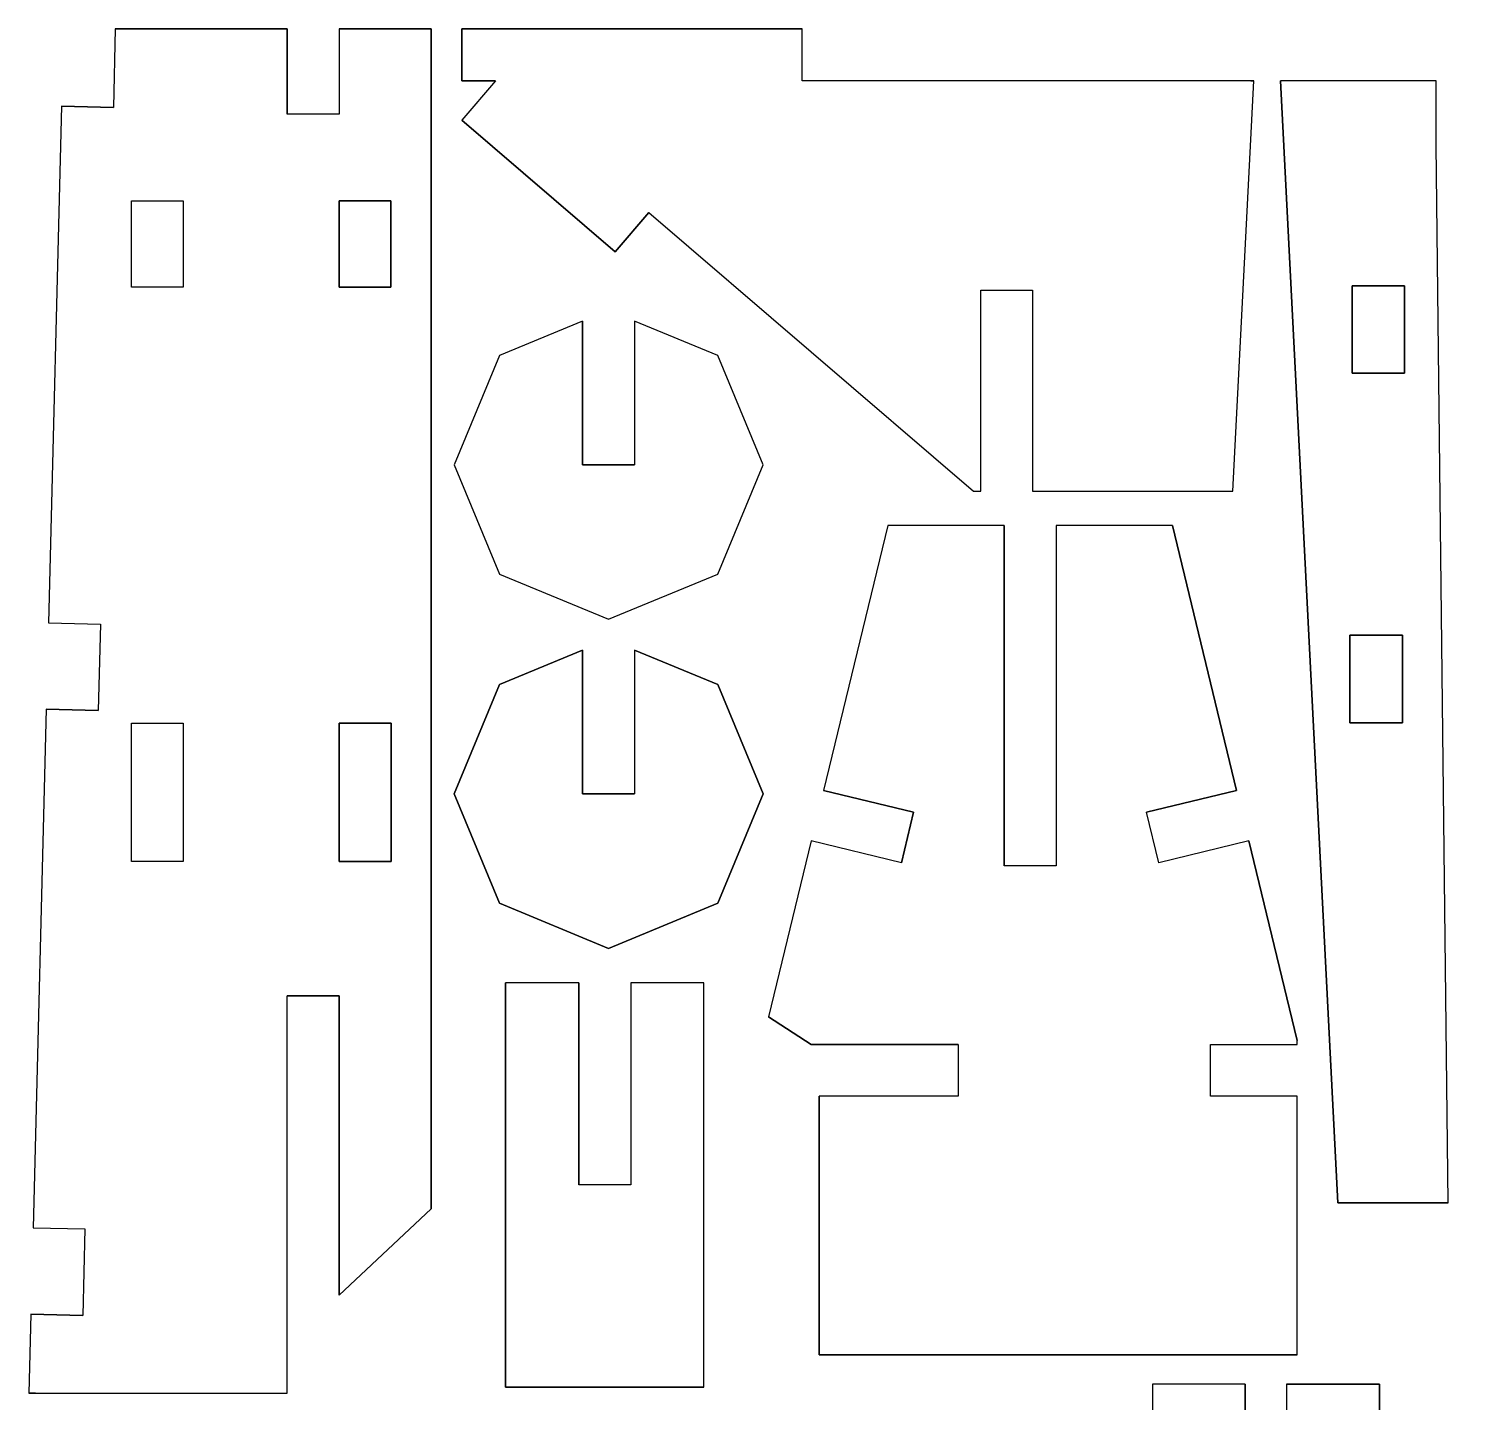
# Model space of a CAD drawing. Extents: x -17.1 to 17.1, y -14.2 to 14.2.
# Drawn here: x -16.84 to -8.5, y 6.28 to 14.21 of the extents above; entities that cross this region are included whole.
import ezdxf

# ---------------------------------------------------------------- set-up
doc = ezdxf.new("R2010")
doc.units = 0
doc.header["$MEASUREMENT"] = 0
doc.layers.add('CAMADA_1', color=7, linetype='CONTINUOUS')

msp = doc.modelspace()

# ---------------------------------------------------------------- linework, layer by layer
at = {"layer": 'CAMADA_1', "color": 250}
for points, knots in [([(-15.04812, 13.71681), (-15.04812, 13.71681), (-15.04812, 14.20974), (-15.04812, 14.20974), (-15.04812, 14.20974), (-15.04812, 14.20974), (-14.51582, 14.20974), (-14.51582, 14.20974), (-14.51582, 14.20974), (-14.51582, 14.20974), (-14.51582, 7.3927), (-14.51582, 7.3927), (-14.51582, 7.3927), (-14.51582, 7.3927), (-15.04812, 6.89288), (-15.04812, 6.89288), (-15.04812, 6.89288), (-15.04812, 6.89288), (-15.04812, 8.6222), (-15.04812, 8.6222), (-15.04812, 8.6222), (-15.04812, 8.6222), (-15.34813, 8.6222), (-15.34813, 8.6222), (-15.34813, 8.6222), (-15.34813, 8.6222), (-15.34813, 6.32678), (-15.34813, 6.32678), (-15.34813, 6.32678), (-15.34813, 6.32678), (-16.80213, 6.32678), (-16.80213, 6.32678), (-16.80213, 6.32678), (-16.80213, 6.32678), (-16.84055, 6.32756), (-16.84055, 6.32756), (-16.84055, 6.32756), (-16.84055, 6.32756), (-16.82898, 6.78317), (-16.82898, 6.78317), (-16.82898, 6.78317), (-16.82898, 6.78317), (-16.52908, 6.77555), (-16.52908, 6.77555), (-16.52908, 6.77555), (-16.52908, 6.77555), (-16.51635, 7.27537), (-16.51635, 7.27537), (-16.51635, 7.27537), (-16.51635, 7.27537), (-16.81625, 7.28299), (-16.81625, 7.28299), (-16.81625, 7.28299), (-16.81625, 7.28299), (-16.74012, 10.27803), (-16.74012, 10.27803), (-16.74012, 10.27803), (-16.74012, 10.27803), (-16.44022, 10.27038), (-16.44022, 10.27038), (-16.44022, 10.27038), (-16.44022, 10.27038), (-16.42748, 10.77023), (-16.42748, 10.77023), (-16.42748, 10.77023), (-16.42748, 10.77023), (-16.72742, 10.77785), (-16.72742, 10.77785), (-16.72742, 10.77785), (-16.72742, 10.77785), (-16.6515, 13.7627), (-16.6515, 13.7627), (-16.6515, 13.7627), (-16.6515, 13.7627), (-16.3516, 13.75568), (-16.3516, 13.75568), (-16.3516, 13.75568), (-16.3516, 13.75568), (-16.34095, 14.20974), (-16.34095, 14.20974), (-16.34095, 14.20974), (-16.34095, 14.20974), (-15.34813, 14.20974), (-15.34813, 14.20974), (-15.34813, 14.20974), (-15.34813, 14.20974), (-15.34813, 13.71681), (-15.34813, 13.71681), (-15.34813, 13.71681), (-15.34813, 13.71681), (-15.04812, 13.71681), (-15.04812, 13.71681)], [0, 0, 0, 0, 0.0416667, 0.0416667, 0.0416667, 0.0416667, 0.0833333, 0.0833333, 0.0833333, 0.0833333, 0.125, 0.125, 0.125, 0.125, 0.1666667, 0.1666667, 0.1666667, 0.1666667, 0.2083333, 0.2083333, 0.2083333, 0.2083333, 0.25, 0.25, 0.25, 0.25, 0.2916667, 0.2916667, 0.2916667, 0.2916667, 0.3333333, 0.3333333, 0.3333333, 0.3333333, 0.375, 0.375, 0.375, 0.375, 0.4166667, 0.4166667, 0.4166667, 0.4166667, 0.4583333, 0.4583333, 0.4583333, 0.4583333, 0.5, 0.5, 0.5, 0.5, 0.5416667, 0.5416667, 0.5416667, 0.5416667, 0.5833333, 0.5833333, 0.5833333, 0.5833333, 0.625, 0.625, 0.625, 0.625, 0.6666667, 0.6666667, 0.6666667, 0.6666667, 0.7083333, 0.7083333, 0.7083333, 0.7083333, 0.75, 0.75, 0.75, 0.75, 0.7916667, 0.7916667, 0.7916667, 0.7916667, 0.8333333, 0.8333333, 0.8333333, 0.8333333, 0.875, 0.875, 0.875, 0.875, 0.9166667, 0.9166667, 0.9166667, 0.9166667, 1, 1, 1, 1]), ([(-9.7802, 13.90974), (-9.7802, 13.90974), (-9.76238, 13.90928), (-9.76238, 13.90928), (-9.76238, 13.90928), (-9.76238, 13.90928), (-9.88469, 11.53837), (-9.88469, 11.53837), (-9.88469, 11.53837), (-9.88469, 11.53837), (-11.04078, 11.53837), (-11.04078, 11.53837), (-11.04078, 11.53837), (-11.04078, 11.53837), (-11.04078, 12.69975), (-11.04078, 12.69975), (-11.04078, 12.69975), (-11.04078, 12.69975), (-11.34078, 12.69975), (-11.34078, 12.69975), (-11.34078, 12.69975), (-11.34078, 12.69975), (-11.34078, 11.53837), (-11.34078, 11.53837), (-11.34078, 11.53837), (-11.34078, 11.53837), (-11.38259, 11.53837), (-11.38259, 11.53837), (-11.38259, 11.53837), (-11.38259, 11.53837), (-13.25774, 13.14908), (-13.25774, 13.14908), (-13.25774, 13.14908), (-13.25774, 13.14908), (-13.45322, 12.9215), (-13.45322, 12.9215), (-13.45322, 12.9215), (-13.45322, 12.9215), (-14.33879, 13.68216), (-14.33879, 13.68216), (-14.33879, 13.68216), (-14.33879, 13.68216), (-14.14332, 13.90974), (-14.14332, 13.90974), (-14.14332, 13.90974), (-14.14332, 13.90974), (-14.33879, 13.90974), (-14.33879, 13.90974), (-14.33879, 13.90974), (-14.33879, 13.90974), (-14.33879, 14.20974), (-14.33879, 14.20974), (-14.33879, 14.20974), (-14.33879, 14.20974), (-12.37216, 14.20974), (-12.37216, 14.20974), (-12.37216, 14.20974), (-12.37216, 14.20974), (-12.37216, 13.90974), (-12.37216, 13.90974), (-12.37216, 13.90974), (-12.37216, 13.90974), (-9.7802, 13.90974), (-9.7802, 13.90974)], [0, 0, 0, 0, 0.0588235, 0.0588235, 0.0588235, 0.0588235, 0.1176471, 0.1176471, 0.1176471, 0.1176471, 0.1764706, 0.1764706, 0.1764706, 0.1764706, 0.2352941, 0.2352941, 0.2352941, 0.2352941, 0.2941176, 0.2941176, 0.2941176, 0.2941176, 0.3529412, 0.3529412, 0.3529412, 0.3529412, 0.4117647, 0.4117647, 0.4117647, 0.4117647, 0.4705882, 0.4705882, 0.4705882, 0.4705882, 0.5294118, 0.5294118, 0.5294118, 0.5294118, 0.5882353, 0.5882353, 0.5882353, 0.5882353, 0.6470588, 0.6470588, 0.6470588, 0.6470588, 0.7058824, 0.7058824, 0.7058824, 0.7058824, 0.7647059, 0.7647059, 0.7647059, 0.7647059, 0.8235294, 0.8235294, 0.8235294, 0.8235294, 0.8823529, 0.8823529, 0.8823529, 0.8823529, 1, 1, 1, 1]), ([(-8.63928, 7.42642), (-8.63928, 7.42642), (-9.27795, 7.42642), (-9.27795, 7.42642), (-9.27795, 7.42642), (-9.27795, 7.42642), (-9.6085, 13.90974), (-9.6085, 13.90974), (-9.6085, 13.90974), (-9.6085, 13.90974), (-8.7098, 13.90974), (-8.7098, 13.90974), (-8.7098, 13.90974), (-8.7098, 13.90974), (-8.7098, 13.53985), (-8.7098, 13.53985), (-8.7098, 13.53985), (-8.7098, 13.53985), (-8.63928, 7.42642), (-8.63928, 7.42642)], [0, 0, 0, 0, 0.1666667, 0.1666667, 0.1666667, 0.1666667, 0.3333333, 0.3333333, 0.3333333, 0.3333333, 0.5, 0.5, 0.5, 0.5, 0.6666667, 0.6666667, 0.6666667, 0.6666667, 1, 1, 1, 1]), ([(-16.2481, 13.21678), (-16.2481, 13.21678), (-16.2481, 12.71679), (-16.2481, 12.71679), (-16.2481, 12.71679), (-16.2481, 12.71679), (-15.94809, 12.71679), (-15.94809, 12.71679), (-15.94809, 12.71679), (-15.94809, 12.71679), (-15.94809, 13.21678), (-15.94809, 13.21678), (-15.94809, 13.21678), (-15.94809, 13.21678), (-16.2481, 13.21678), (-16.2481, 13.21678)], [0, 0, 0, 0, 0.2, 0.2, 0.2, 0.2, 0.4, 0.4, 0.4, 0.4, 0.6, 0.6, 0.6, 0.6, 1, 1, 1, 1]), ([(-14.74809, 13.21678), (-14.74809, 13.21678), (-15.04809, 13.21678), (-15.04809, 13.21678), (-15.04809, 13.21678), (-15.04809, 13.21678), (-15.04809, 12.71679), (-15.04809, 12.71679), (-15.04809, 12.71679), (-15.04809, 12.71679), (-14.74809, 12.71679), (-14.74809, 12.71679), (-14.74809, 12.71679), (-14.74809, 12.71679), (-14.74809, 13.21678), (-14.74809, 13.21678)], [0, 0, 0, 0, 0.2, 0.2, 0.2, 0.2, 0.4, 0.4, 0.4, 0.4, 0.6, 0.6, 0.6, 0.6, 1, 1, 1, 1]), ([(-8.89116, 12.21969), (-8.89116, 12.21969), (-8.89116, 12.72575), (-8.89116, 12.72575), (-8.89116, 12.72575), (-8.89116, 12.72575), (-9.19455, 12.72575), (-9.19455, 12.72575), (-9.19455, 12.72575), (-9.19455, 12.72575), (-9.19455, 12.21969), (-9.19455, 12.21969), (-9.19455, 12.21969), (-9.19455, 12.21969), (-8.89116, 12.21969), (-8.89116, 12.21969)], [0, 0, 0, 0, 0.2, 0.2, 0.2, 0.2, 0.4, 0.4, 0.4, 0.4, 0.6, 0.6, 0.6, 0.6, 1, 1, 1, 1]), ([(-12.85949, 11.05965), (-12.85949, 11.05965), (-13.49075, 10.7982), (-13.49075, 10.7982), (-13.49075, 10.7982), (-13.49075, 10.7982), (-14.12198, 11.05965), (-14.12198, 11.05965), (-14.12198, 11.05965), (-14.12198, 11.05965), (-14.38345, 11.69091), (-14.38345, 11.69091), (-14.38345, 11.69091), (-14.38345, 11.69091), (-14.12198, 12.32217), (-14.12198, 12.32217), (-14.12198, 12.32217), (-14.12198, 12.32217), (-13.64075, 12.52149), (-13.64075, 12.52149), (-13.64075, 12.52149), (-13.64075, 12.52149), (-13.64075, 11.69091), (-13.64075, 11.69091), (-13.64075, 11.69091), (-13.64075, 11.69091), (-13.34075, 11.69091), (-13.34075, 11.69091), (-13.34075, 11.69091), (-13.34075, 11.69091), (-13.34075, 12.52149), (-13.34075, 12.52149), (-13.34075, 12.52149), (-13.34075, 12.52149), (-12.85949, 12.32217), (-12.85949, 12.32217), (-12.85949, 12.32217), (-12.85949, 12.32217), (-12.59805, 11.69091), (-12.59805, 11.69091), (-12.59805, 11.69091), (-12.59805, 11.69091), (-12.85949, 11.05965), (-12.85949, 11.05965)], [0, 0, 0, 0, 0.0833333, 0.0833333, 0.0833333, 0.0833333, 0.1666667, 0.1666667, 0.1666667, 0.1666667, 0.25, 0.25, 0.25, 0.25, 0.3333333, 0.3333333, 0.3333333, 0.3333333, 0.4166667, 0.4166667, 0.4166667, 0.4166667, 0.5, 0.5, 0.5, 0.5, 0.5833333, 0.5833333, 0.5833333, 0.5833333, 0.6666667, 0.6666667, 0.6666667, 0.6666667, 0.75, 0.75, 0.75, 0.75, 0.8333333, 0.8333333, 0.8333333, 0.8333333, 1, 1, 1, 1]), ([(-9.51198, 8.34199), (-9.51198, 8.34199), (-10.01197, 8.34199), (-10.01197, 8.34199), (-10.01197, 8.34199), (-10.01197, 8.34199), (-10.01197, 8.04199), (-10.01197, 8.04199), (-10.01197, 8.04199), (-10.01197, 8.04199), (-9.51198, 8.04199), (-9.51198, 8.04199), (-9.51198, 8.04199), (-9.51198, 8.04199), (-9.51198, 6.5479), (-9.51198, 6.5479), (-9.51198, 6.5479), (-9.51198, 6.5479), (-12.27353, 6.5479), (-12.27353, 6.5479), (-12.27353, 6.5479), (-12.27353, 6.5479), (-12.27353, 8.04199), (-12.27353, 8.04199), (-12.27353, 8.04199), (-12.27353, 8.04199), (-11.4717, 8.04199), (-11.4717, 8.04199), (-11.4717, 8.04199), (-11.4717, 8.04199), (-11.4717, 8.34199), (-11.4717, 8.34199), (-11.4717, 8.34199), (-11.4717, 8.34199), (-12.31988, 8.34199), (-12.31988, 8.34199), (-12.31988, 8.34199), (-12.31988, 8.34199), (-12.56605, 8.50134), (-12.56605, 8.50134), (-12.56605, 8.50134), (-12.56605, 8.50134), (-12.31978, 9.51776), (-12.31978, 9.51776), (-12.31978, 9.51776), (-12.31978, 9.51776), (-11.79886, 9.39154), (-11.79886, 9.39154), (-11.79886, 9.39154), (-11.79886, 9.39154), (-11.7282, 9.68311), (-11.7282, 9.68311), (-11.7282, 9.68311), (-11.7282, 9.68311), (-12.24911, 9.8093), (-12.24911, 9.8093), (-12.24911, 9.8093), (-12.24911, 9.8093), (-11.8782, 11.34), (-11.8782, 11.34), (-11.8782, 11.34), (-11.8782, 11.34), (-11.20549, 11.34), (-11.20549, 11.34), (-11.20549, 11.34), (-11.20549, 11.34), (-11.20549, 9.37337), (-11.20549, 9.37337), (-11.20549, 9.37337), (-11.20549, 9.37337), (-10.90549, 9.37337), (-10.90549, 9.37337), (-10.90549, 9.37337), (-10.90549, 9.37337), (-10.90549, 11.34), (-10.90549, 11.34), (-10.90549, 11.34), (-10.90549, 11.34), (-10.23278, 11.34), (-10.23278, 11.34), (-10.23278, 11.34), (-10.23278, 11.34), (-9.86187, 9.8093), (-9.86187, 9.8093), (-9.86187, 9.8093), (-9.86187, 9.8093), (-10.38278, 9.68311), (-10.38278, 9.68311), (-10.38278, 9.68311), (-10.38278, 9.68311), (-10.31212, 9.39154), (-10.31212, 9.39154), (-10.31212, 9.39154), (-10.31212, 9.39154), (-9.79121, 9.51776), (-9.79121, 9.51776), (-9.79121, 9.51776), (-9.79121, 9.51776), (-9.51198, 8.36534), (-9.51198, 8.36534), (-9.51198, 8.36534), (-9.51198, 8.36534), (-9.51198, 8.34199), (-9.51198, 8.34199)], [0, 0, 0, 0, 0.037037, 0.037037, 0.037037, 0.037037, 0.0740741, 0.0740741, 0.0740741, 0.0740741, 0.1111111, 0.1111111, 0.1111111, 0.1111111, 0.1481481, 0.1481481, 0.1481481, 0.1481481, 0.1851852, 0.1851852, 0.1851852, 0.1851852, 0.2222222, 0.2222222, 0.2222222, 0.2222222, 0.2592593, 0.2592593, 0.2592593, 0.2592593, 0.2962963, 0.2962963, 0.2962963, 0.2962963, 0.3333333, 0.3333333, 0.3333333, 0.3333333, 0.3703704, 0.3703704, 0.3703704, 0.3703704, 0.4074074, 0.4074074, 0.4074074, 0.4074074, 0.4444444, 0.4444444, 0.4444444, 0.4444444, 0.4814815, 0.4814815, 0.4814815, 0.4814815, 0.5185185, 0.5185185, 0.5185185, 0.5185185, 0.5555556, 0.5555556, 0.5555556, 0.5555556, 0.5925926, 0.5925926, 0.5925926, 0.5925926, 0.6296296, 0.6296296, 0.6296296, 0.6296296, 0.6666667, 0.6666667, 0.6666667, 0.6666667, 0.7037037, 0.7037037, 0.7037037, 0.7037037, 0.7407407, 0.7407407, 0.7407407, 0.7407407, 0.7777778, 0.7777778, 0.7777778, 0.7777778, 0.8148148, 0.8148148, 0.8148148, 0.8148148, 0.8518519, 0.8518519, 0.8518519, 0.8518519, 0.8888889, 0.8888889, 0.8888889, 0.8888889, 0.9259259, 0.9259259, 0.9259259, 0.9259259, 1, 1, 1, 1]), ([(-8.90376, 10.1994), (-8.90376, 10.1994), (-8.90376, 10.70609), (-8.90376, 10.70609), (-8.90376, 10.70609), (-8.90376, 10.70609), (-9.20785, 10.70609), (-9.20785, 10.70609), (-9.20785, 10.70609), (-9.20785, 10.70609), (-9.20785, 10.1994), (-9.20785, 10.1994), (-9.20785, 10.1994), (-9.20785, 10.1994), (-8.90376, 10.1994), (-8.90376, 10.1994)], [0, 0, 0, 0, 0.2, 0.2, 0.2, 0.2, 0.4, 0.4, 0.4, 0.4, 0.6, 0.6, 0.6, 0.6, 1, 1, 1, 1]), ([(-14.12198, 10.42098), (-14.12198, 10.42098), (-13.64075, 10.62033), (-13.64075, 10.62033), (-13.64075, 10.62033), (-13.64075, 10.62033), (-13.64075, 9.78975), (-13.64075, 9.78975), (-13.64075, 9.78975), (-13.64075, 9.78975), (-13.34075, 9.78975), (-13.34075, 9.78975), (-13.34075, 9.78975), (-13.34075, 9.78975), (-13.34075, 10.62033), (-13.34075, 10.62033), (-13.34075, 10.62033), (-13.34075, 10.62033), (-12.85949, 10.42098), (-12.85949, 10.42098), (-12.85949, 10.42098), (-12.85949, 10.42098), (-12.59805, 9.78975), (-12.59805, 9.78975), (-12.59805, 9.78975), (-12.59805, 9.78975), (-12.85949, 9.15849), (-12.85949, 9.15849), (-12.85949, 9.15849), (-12.85949, 9.15849), (-13.49075, 8.89701), (-13.49075, 8.89701), (-13.49075, 8.89701), (-13.49075, 8.89701), (-14.12198, 9.15849), (-14.12198, 9.15849), (-14.12198, 9.15849), (-14.12198, 9.15849), (-14.38345, 9.78975), (-14.38345, 9.78975), (-14.38345, 9.78975), (-14.38345, 9.78975), (-14.12198, 10.42098), (-14.12198, 10.42098)], [0, 0, 0, 0, 0.0833333, 0.0833333, 0.0833333, 0.0833333, 0.1666667, 0.1666667, 0.1666667, 0.1666667, 0.25, 0.25, 0.25, 0.25, 0.3333333, 0.3333333, 0.3333333, 0.3333333, 0.4166667, 0.4166667, 0.4166667, 0.4166667, 0.5, 0.5, 0.5, 0.5, 0.5833333, 0.5833333, 0.5833333, 0.5833333, 0.6666667, 0.6666667, 0.6666667, 0.6666667, 0.75, 0.75, 0.75, 0.75, 0.8333333, 0.8333333, 0.8333333, 0.8333333, 1, 1, 1, 1]), ([(-15.94806, 10.19749), (-15.94806, 10.19749), (-16.24806, 10.19749), (-16.24806, 10.19749), (-16.24806, 10.19749), (-16.24806, 10.19749), (-16.24806, 9.3981), (-16.24806, 9.3981), (-16.24806, 9.3981), (-16.24806, 9.3981), (-15.94802, 9.3981), (-15.94802, 9.3981), (-15.94802, 9.3981), (-15.94802, 9.3981), (-15.94806, 10.19749), (-15.94806, 10.19749)], [0, 0, 0, 0, 0.2, 0.2, 0.2, 0.2, 0.4, 0.4, 0.4, 0.4, 0.6, 0.6, 0.6, 0.6, 1, 1, 1, 1]), ([(-14.74805, 10.19749), (-14.74805, 10.19749), (-15.04805, 10.19749), (-15.04805, 10.19749), (-15.04805, 10.19749), (-15.04805, 10.19749), (-15.04802, 9.39813), (-15.04802, 9.39813), (-15.04802, 9.39813), (-15.04802, 9.39813), (-14.74805, 9.39813), (-14.74805, 9.39813), (-14.74805, 9.39813), (-14.74805, 9.39813), (-14.74805, 10.19749), (-14.74805, 10.19749)], [0, 0, 0, 0, 0.2, 0.2, 0.2, 0.2, 0.4, 0.4, 0.4, 0.4, 0.6, 0.6, 0.6, 0.6, 1, 1, 1, 1]), ([(-14.0855, 6.36231), (-14.0855, 6.36231), (-14.0855, 8.69717), (-14.0855, 8.69717), (-14.0855, 8.69717), (-14.0855, 8.69717), (-13.66312, 8.69717), (-13.66312, 8.69717), (-13.66312, 8.69717), (-13.66312, 8.69717), (-13.66312, 7.52975), (-13.66312, 7.52975), (-13.66312, 7.52975), (-13.66312, 7.52975), (-13.36312, 7.52975), (-13.36312, 7.52975), (-13.36312, 7.52975), (-13.36312, 7.52975), (-13.36312, 8.69717), (-13.36312, 8.69717), (-13.36312, 8.69717), (-13.36312, 8.69717), (-12.94073, 8.69717), (-12.94073, 8.69717), (-12.94073, 8.69717), (-12.94073, 8.69717), (-12.94073, 6.36231), (-12.94073, 6.36231), (-12.94073, 6.36231), (-12.94073, 6.36231), (-14.0855, 6.36231), (-14.0855, 6.36231)], [0, 0, 0, 0, 0.1111111, 0.1111111, 0.1111111, 0.1111111, 0.2222222, 0.2222222, 0.2222222, 0.2222222, 0.3333333, 0.3333333, 0.3333333, 0.3333333, 0.4444444, 0.4444444, 0.4444444, 0.4444444, 0.5555556, 0.5555556, 0.5555556, 0.5555556, 0.6666667, 0.6666667, 0.6666667, 0.6666667, 0.7777778, 0.7777778, 0.7777778, 0.7777778, 1, 1, 1, 1]), ([(-10.34891, 6.07814), (-10.34891, 6.07814), (-10.34891, 6.37815), (-10.34891, 6.37815), (-10.34891, 6.37815), (-10.34891, 6.37815), (-9.81294, 6.37815), (-9.81294, 6.37815), (-9.81294, 6.37815), (-9.81294, 6.37815), (-9.81294, 5.99884), (-9.81294, 5.99884), (-9.81294, 5.99884), (-9.81294, 5.99884), (-9.98216, 5.38162), (-9.98216, 5.38162), (-9.98216, 5.38162), (-9.98216, 5.38162), (-10.29324, 5.38162), (-10.29324, 5.38162), (-10.29324, 5.38162), (-10.29324, 5.38162), (-10.41679, 4.93095), (-10.41679, 4.93095), (-10.41679, 4.93095), (-10.41679, 4.93095), (-10.88485, 4.93095), (-10.88485, 4.93095), (-10.88485, 4.93095), (-10.88485, 4.93095), (-10.88485, 6.07814), (-10.88485, 6.07814), (-10.88485, 6.07814), (-10.88485, 6.07814), (-10.34891, 6.07814), (-10.34891, 6.07814)], [0, 0, 0, 0, 0.1, 0.1, 0.1, 0.1, 0.2, 0.2, 0.2, 0.2, 0.3, 0.3, 0.3, 0.3, 0.4, 0.4, 0.4, 0.4, 0.5, 0.5, 0.5, 0.5, 0.6, 0.6, 0.6, 0.6, 0.7, 0.7, 0.7, 0.7, 0.8, 0.8, 0.8, 0.8, 1, 1, 1, 1]), ([(-9.57294, 6.37815), (-9.57294, 6.37815), (-9.03697, 6.37815), (-9.03697, 6.37815), (-9.03697, 6.37815), (-9.03697, 6.37815), (-9.03697, 6.07814), (-9.03697, 6.07814), (-9.03697, 6.07814), (-9.03697, 6.07814), (-8.50103, 6.07814), (-8.50103, 6.07814), (-8.50103, 6.07814), (-8.50103, 6.07814), (-8.50103, 4.93095), (-8.50103, 4.93095), (-8.50103, 4.93095), (-8.50103, 4.93095), (-8.96909, 4.93095), (-8.96909, 4.93095), (-8.96909, 4.93095), (-8.96909, 4.93095), (-9.09263, 5.38162), (-9.09263, 5.38162), (-9.09263, 5.38162), (-9.09263, 5.38162), (-9.40371, 5.38162), (-9.40371, 5.38162), (-9.40371, 5.38162), (-9.40371, 5.38162), (-9.57294, 5.99884), (-9.57294, 5.99884), (-9.57294, 5.99884), (-9.57294, 5.99884), (-9.57294, 6.37815), (-9.57294, 6.37815)], [0, 0, 0, 0, 0.1, 0.1, 0.1, 0.1, 0.2, 0.2, 0.2, 0.2, 0.3, 0.3, 0.3, 0.3, 0.4, 0.4, 0.4, 0.4, 0.5, 0.5, 0.5, 0.5, 0.6, 0.6, 0.6, 0.6, 0.7, 0.7, 0.7, 0.7, 0.8, 0.8, 0.8, 0.8, 1, 1, 1, 1])]:
    msp.add_open_spline(points, degree=3, knots=knots, dxfattribs=at)
for points in [[(-16.34095, 14.20974), (-16.34095, 14.20974), (-16.3516, 13.75568), (-16.3516, 13.75568)], [(-16.34095, 14.20974), (-16.34095, 14.20974), (-15.34813, 14.20974), (-15.34813, 14.20974)], [(-15.34813, 14.20974), (-15.34813, 14.20974), (-15.34813, 13.71681), (-15.34813, 13.71681)], [(-15.04812, 14.20974), (-15.04812, 14.20974), (-14.51582, 14.20974), (-14.51582, 14.20974)], [(-15.04812, 14.20974), (-15.04812, 14.20974), (-15.04812, 13.71681), (-15.04812, 13.71681)], [(-14.51582, 14.20974), (-14.51582, 14.20974), (-14.51582, 7.3927), (-14.51582, 7.3927)], [(-14.33879, 14.20974), (-14.33879, 14.20974), (-12.37216, 14.20974), (-12.37216, 14.20974)], [(-14.33879, 13.90974), (-14.33879, 13.90974), (-14.33879, 14.20974), (-14.33879, 14.20974)], [(-12.37216, 13.90974), (-12.37216, 13.90974), (-12.37216, 14.20974), (-12.37216, 14.20974)], [(-14.14332, 13.90974), (-14.14332, 13.90974), (-14.33879, 13.90974), (-14.33879, 13.90974)], [(-14.14332, 13.90974), (-14.14332, 13.90974), (-14.33879, 13.68216), (-14.33879, 13.68216)], [(-9.7802, 13.90974), (-9.7802, 13.90974), (-12.37216, 13.90974), (-12.37216, 13.90974)], [(-9.88469, 11.53837), (-9.88469, 11.53837), (-9.76238, 13.90928), (-9.76238, 13.90928)], [(-9.7802, 13.90974), (-9.7802, 13.90974), (-9.76238, 13.90928), (-9.76238, 13.90928)], [(-9.27795, 7.42642), (-9.27795, 7.42642), (-9.6085, 13.90974), (-9.6085, 13.90974)], [(-8.7098, 13.90974), (-8.7098, 13.90974), (-9.6085, 13.90974), (-9.6085, 13.90974)], [(-8.7098, 13.53985), (-8.7098, 13.53985), (-8.7098, 13.90974), (-8.7098, 13.90974)], [(-16.6515, 13.7627), (-16.6515, 13.7627), (-16.72742, 10.77785), (-16.72742, 10.77785)], [(-16.6515, 13.7627), (-16.6515, 13.7627), (-16.3516, 13.75568), (-16.3516, 13.75568)], [(-15.04812, 13.71681), (-15.04812, 13.71681), (-15.34813, 13.71681), (-15.34813, 13.71681)], [(-13.45322, 12.9215), (-13.45322, 12.9215), (-14.33879, 13.68216), (-14.33879, 13.68216)], [(-8.63928, 7.42642), (-8.63928, 7.42642), (-8.7098, 13.53985), (-8.7098, 13.53985)], [(-16.2481, 12.71679), (-16.2481, 12.71679), (-16.2481, 13.21678), (-16.2481, 13.21678)], [(-16.2481, 13.21678), (-16.2481, 13.21678), (-15.94809, 13.21678), (-15.94809, 13.21678)], [(-15.94809, 13.21678), (-15.94809, 13.21678), (-15.94809, 12.71679), (-15.94809, 12.71679)], [(-14.74809, 13.21678), (-14.74809, 13.21678), (-15.04809, 13.21678), (-15.04809, 13.21678)], [(-15.04809, 13.21678), (-15.04809, 13.21678), (-15.04809, 12.71679), (-15.04809, 12.71679)], [(-14.74809, 12.71679), (-14.74809, 12.71679), (-14.74809, 13.21678), (-14.74809, 13.21678)], [(-13.25774, 13.14908), (-13.25774, 13.14908), (-13.45322, 12.9215), (-13.45322, 12.9215)], [(-13.25774, 13.14908), (-13.25774, 13.14908), (-11.38259, 11.53837), (-11.38259, 11.53837)], [(-15.94809, 12.71679), (-15.94809, 12.71679), (-16.2481, 12.71679), (-16.2481, 12.71679)], [(-15.04809, 12.71679), (-15.04809, 12.71679), (-14.74809, 12.71679), (-14.74809, 12.71679)], [(-11.34078, 11.53837), (-11.34078, 11.53837), (-11.34078, 12.69975), (-11.34078, 12.69975)], [(-11.34078, 12.69975), (-11.34078, 12.69975), (-11.04078, 12.69975), (-11.04078, 12.69975)], [(-11.04078, 12.69975), (-11.04078, 12.69975), (-11.04078, 11.53837), (-11.04078, 11.53837)], [(-8.89116, 12.72575), (-8.89116, 12.72575), (-9.19455, 12.72575), (-9.19455, 12.72575)], [(-9.19455, 12.72575), (-9.19455, 12.72575), (-9.19455, 12.21969), (-9.19455, 12.21969)], [(-8.89116, 12.21969), (-8.89116, 12.21969), (-8.89116, 12.72575), (-8.89116, 12.72575)], [(-13.64075, 12.52149), (-13.64075, 12.52149), (-14.12198, 12.32217), (-14.12198, 12.32217)], [(-13.64075, 12.52149), (-13.64075, 12.52149), (-13.64075, 11.69091), (-13.64075, 11.69091)], [(-12.85949, 12.32217), (-12.85949, 12.32217), (-13.34075, 12.52149), (-13.34075, 12.52149)], [(-13.34075, 12.52149), (-13.34075, 12.52149), (-13.34075, 11.69091), (-13.34075, 11.69091)], [(-14.12198, 12.32217), (-14.12198, 12.32217), (-14.38345, 11.69091), (-14.38345, 11.69091)], [(-12.59805, 11.69091), (-12.59805, 11.69091), (-12.85949, 12.32217), (-12.85949, 12.32217)], [(-9.19455, 12.21969), (-9.19455, 12.21969), (-8.89116, 12.21969), (-8.89116, 12.21969)], [(-14.38345, 11.69091), (-14.38345, 11.69091), (-14.12198, 11.05965), (-14.12198, 11.05965)], [(-13.64075, 11.69091), (-13.64075, 11.69091), (-13.34075, 11.69091), (-13.34075, 11.69091)], [(-12.85949, 11.05965), (-12.85949, 11.05965), (-12.59805, 11.69091), (-12.59805, 11.69091)], [(-11.38259, 11.53837), (-11.38259, 11.53837), (-11.34078, 11.53837), (-11.34078, 11.53837)], [(-11.04078, 11.53837), (-11.04078, 11.53837), (-9.88469, 11.53837), (-9.88469, 11.53837)], [(-11.8782, 11.34), (-11.8782, 11.34), (-12.24911, 9.8093), (-12.24911, 9.8093)], [(-11.20549, 11.34), (-11.20549, 11.34), (-11.8782, 11.34), (-11.8782, 11.34)], [(-11.20549, 11.34), (-11.20549, 11.34), (-11.20549, 9.37337), (-11.20549, 9.37337)], [(-10.23278, 11.34), (-10.23278, 11.34), (-10.90549, 11.34), (-10.90549, 11.34)], [(-10.90549, 11.34), (-10.90549, 11.34), (-10.90549, 9.37337), (-10.90549, 9.37337)], [(-10.23278, 11.34), (-10.23278, 11.34), (-9.86187, 9.8093), (-9.86187, 9.8093)], [(-14.12198, 11.05965), (-14.12198, 11.05965), (-13.49075, 10.7982), (-13.49075, 10.7982)], [(-13.49075, 10.7982), (-13.49075, 10.7982), (-12.85949, 11.05965), (-12.85949, 11.05965)], [(-16.72742, 10.77785), (-16.72742, 10.77785), (-16.42748, 10.77023), (-16.42748, 10.77023)], [(-16.42748, 10.77023), (-16.42748, 10.77023), (-16.44022, 10.27038), (-16.44022, 10.27038)], [(-8.90376, 10.70609), (-8.90376, 10.70609), (-9.20785, 10.70609), (-9.20785, 10.70609)], [(-9.20785, 10.70609), (-9.20785, 10.70609), (-9.20785, 10.1994), (-9.20785, 10.1994)], [(-8.90376, 10.1994), (-8.90376, 10.1994), (-8.90376, 10.70609), (-8.90376, 10.70609)], [(-14.12198, 10.42098), (-14.12198, 10.42098), (-13.64075, 10.62033), (-13.64075, 10.62033)], [(-13.64075, 10.62033), (-13.64075, 10.62033), (-13.64075, 9.78975), (-13.64075, 9.78975)], [(-13.34075, 10.62033), (-13.34075, 10.62033), (-12.85949, 10.42098), (-12.85949, 10.42098)], [(-13.34075, 10.62033), (-13.34075, 10.62033), (-13.34075, 9.78975), (-13.34075, 9.78975)], [(-14.38345, 9.78975), (-14.38345, 9.78975), (-14.12198, 10.42098), (-14.12198, 10.42098)], [(-12.85949, 10.42098), (-12.85949, 10.42098), (-12.59805, 9.78975), (-12.59805, 9.78975)], [(-16.74012, 10.27803), (-16.74012, 10.27803), (-16.81625, 7.28299), (-16.81625, 7.28299)], [(-16.74012, 10.27803), (-16.74012, 10.27803), (-16.44022, 10.27038), (-16.44022, 10.27038)], [(-16.24806, 9.3981), (-16.24806, 9.3981), (-16.24806, 10.19749), (-16.24806, 10.19749)], [(-16.24806, 10.19749), (-16.24806, 10.19749), (-15.94806, 10.19749), (-15.94806, 10.19749)], [(-15.94806, 10.19749), (-15.94806, 10.19749), (-15.94802, 9.3981), (-15.94802, 9.3981)], [(-14.74805, 10.19749), (-14.74805, 10.19749), (-15.04805, 10.19749), (-15.04805, 10.19749)], [(-15.04805, 10.19749), (-15.04805, 10.19749), (-15.04802, 9.39813), (-15.04802, 9.39813)], [(-14.74805, 9.39813), (-14.74805, 9.39813), (-14.74805, 10.19749), (-14.74805, 10.19749)], [(-9.20785, 10.1994), (-9.20785, 10.1994), (-8.90376, 10.1994), (-8.90376, 10.1994)], [(-14.12198, 9.15849), (-14.12198, 9.15849), (-14.38345, 9.78975), (-14.38345, 9.78975)], [(-13.64075, 9.78975), (-13.64075, 9.78975), (-13.34075, 9.78975), (-13.34075, 9.78975)], [(-12.59805, 9.78975), (-12.59805, 9.78975), (-12.85949, 9.15849), (-12.85949, 9.15849)], [(-11.7282, 9.68311), (-11.7282, 9.68311), (-12.24911, 9.8093), (-12.24911, 9.8093)], [(-9.86187, 9.8093), (-9.86187, 9.8093), (-10.38278, 9.68311), (-10.38278, 9.68311)], [(-11.79886, 9.39154), (-11.79886, 9.39154), (-11.7282, 9.68311), (-11.7282, 9.68311)], [(-10.31212, 9.39154), (-10.31212, 9.39154), (-10.38278, 9.68311), (-10.38278, 9.68311)], [(-12.31978, 9.51776), (-12.31978, 9.51776), (-12.56605, 8.50134), (-12.56605, 8.50134)], [(-11.79886, 9.39154), (-11.79886, 9.39154), (-12.31978, 9.51776), (-12.31978, 9.51776)], [(-9.79121, 9.51776), (-9.79121, 9.51776), (-10.31212, 9.39154), (-10.31212, 9.39154)], [(-9.79121, 9.51776), (-9.79121, 9.51776), (-9.51198, 8.36534), (-9.51198, 8.36534)], [(-15.94802, 9.3981), (-15.94802, 9.3981), (-16.24806, 9.3981), (-16.24806, 9.3981)], [(-15.04802, 9.39813), (-15.04802, 9.39813), (-14.74805, 9.39813), (-14.74805, 9.39813)], [(-10.90549, 9.37337), (-10.90549, 9.37337), (-11.20549, 9.37337), (-11.20549, 9.37337)], [(-13.49075, 8.89701), (-13.49075, 8.89701), (-14.12198, 9.15849), (-14.12198, 9.15849)], [(-12.85949, 9.15849), (-12.85949, 9.15849), (-13.49075, 8.89701), (-13.49075, 8.89701)], [(-14.0855, 6.36231), (-14.0855, 6.36231), (-14.0855, 8.69717), (-14.0855, 8.69717)], [(-13.66312, 8.69717), (-13.66312, 8.69717), (-14.0855, 8.69717), (-14.0855, 8.69717)], [(-13.66312, 8.69717), (-13.66312, 8.69717), (-13.66312, 7.52975), (-13.66312, 7.52975)], [(-12.94073, 8.69717), (-12.94073, 8.69717), (-13.36312, 8.69717), (-13.36312, 8.69717)], [(-13.36312, 8.69717), (-13.36312, 8.69717), (-13.36312, 7.52975), (-13.36312, 7.52975)], [(-12.94073, 6.36231), (-12.94073, 6.36231), (-12.94073, 8.69717), (-12.94073, 8.69717)], [(-15.04812, 8.6222), (-15.04812, 8.6222), (-15.34813, 8.6222), (-15.34813, 8.6222)], [(-15.34813, 6.32678), (-15.34813, 6.32678), (-15.34813, 8.6222), (-15.34813, 8.6222)], [(-15.04812, 6.89288), (-15.04812, 6.89288), (-15.04812, 8.6222), (-15.04812, 8.6222)], [(-12.31988, 8.34199), (-12.31988, 8.34199), (-12.56605, 8.50134), (-12.56605, 8.50134)], [(-11.4717, 8.34199), (-11.4717, 8.34199), (-12.31988, 8.34199), (-12.31988, 8.34199)], [(-11.4717, 8.34199), (-11.4717, 8.34199), (-11.4717, 8.04199), (-11.4717, 8.04199)], [(-10.01197, 8.04199), (-10.01197, 8.04199), (-10.01197, 8.34199), (-10.01197, 8.34199)], [(-10.01197, 8.34199), (-10.01197, 8.34199), (-9.51198, 8.34199), (-9.51198, 8.34199)], [(-9.51198, 8.34199), (-9.51198, 8.34199), (-9.51198, 8.36534), (-9.51198, 8.36534)], [(-12.27353, 6.5479), (-12.27353, 6.5479), (-12.27353, 8.04199), (-12.27353, 8.04199)], [(-11.4717, 8.04199), (-11.4717, 8.04199), (-12.27353, 8.04199), (-12.27353, 8.04199)], [(-9.51198, 8.04199), (-9.51198, 8.04199), (-10.01197, 8.04199), (-10.01197, 8.04199)], [(-9.51198, 6.5479), (-9.51198, 6.5479), (-9.51198, 8.04199), (-9.51198, 8.04199)], [(-13.36312, 7.52975), (-13.36312, 7.52975), (-13.66312, 7.52975), (-13.66312, 7.52975)], [(-8.63928, 7.42642), (-8.63928, 7.42642), (-9.27795, 7.42642), (-9.27795, 7.42642)], [(-14.51582, 7.3927), (-14.51582, 7.3927), (-15.04812, 6.89288), (-15.04812, 6.89288)], [(-16.81625, 7.28299), (-16.81625, 7.28299), (-16.51635, 7.27537), (-16.51635, 7.27537)], [(-16.51635, 7.27537), (-16.51635, 7.27537), (-16.52908, 6.77555), (-16.52908, 6.77555)], [(-16.82898, 6.78317), (-16.82898, 6.78317), (-16.84055, 6.32756), (-16.84055, 6.32756)], [(-16.82898, 6.78317), (-16.82898, 6.78317), (-16.52908, 6.77555), (-16.52908, 6.77555)], [(-9.51198, 6.5479), (-9.51198, 6.5479), (-12.27353, 6.5479), (-12.27353, 6.5479)], [(-12.94073, 6.36231), (-12.94073, 6.36231), (-14.0855, 6.36231), (-14.0855, 6.36231)], [(-9.81294, 6.37815), (-9.81294, 6.37815), (-10.34891, 6.37815), (-10.34891, 6.37815)], [(-10.34891, 6.37815), (-10.34891, 6.37815), (-10.34891, 6.07814), (-10.34891, 6.07814)], [(-9.81294, 6.37815), (-9.81294, 6.37815), (-9.81294, 5.99884), (-9.81294, 5.99884)], [(-9.57294, 6.37815), (-9.57294, 6.37815), (-9.03697, 6.37815), (-9.03697, 6.37815)], [(-9.57294, 6.37815), (-9.57294, 6.37815), (-9.57294, 5.99884), (-9.57294, 5.99884)], [(-9.03697, 6.37815), (-9.03697, 6.37815), (-9.03697, 6.07814), (-9.03697, 6.07814)], [(-16.80213, 6.32678), (-16.80213, 6.32678), (-16.84055, 6.32756), (-16.84055, 6.32756)], [(-16.80213, 6.32678), (-16.80213, 6.32678), (-15.34813, 6.32678), (-15.34813, 6.32678)]]:
    msp.add_open_spline(points, degree=3, dxfattribs=at)

doc.saveas('drawing.dxf')
